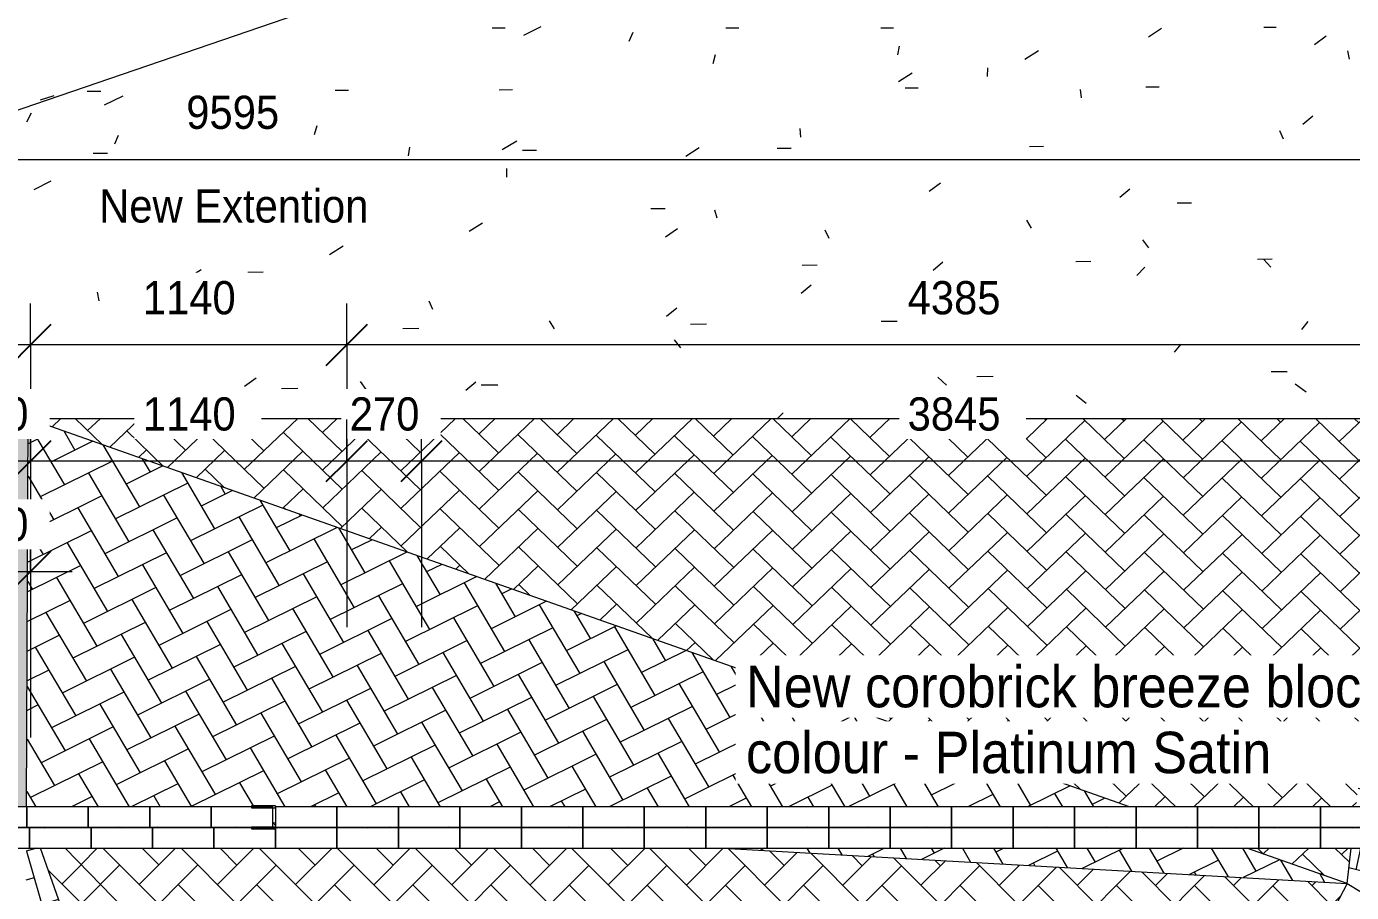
# Model space of a CAD drawing. Header units: millimetres. Extents: x -44657 to 28812, y -28146 to 16565.
# Drawn here: x -5913 to -1128, y 2972 to 6102 of the extents above; entities that cross this region are included whole.
import ezdxf

# ---------------------------------------------------------------- set-up
doc = ezdxf.new("R2010")
doc.units = ezdxf.units.MM
for name, color, linetype, lineweight in [('A-ANNO-DIMS', 211, 'Continuous', 5), ('A-ANNO-DIMS-100', 211, 'Continuous', 5), ('A-FLOR', 192, 'Continuous', 9), ('A-FLOR-PATT', 8, 'Continuous', 9), ('A-GLAZ-CURT', 52, 'Continuous', 5), ('G-ANNO-TEXT', 231, 'Continuous', 5)]:
    doc.layers.add(name, color=color, linetype=linetype, lineweight=lineweight)
doc.styles.add('Arial_3', font='arial.ttf', dxfattribs={"width": 0.9, "height": 120})
doc.styles.add('Arial_5', font='arial.ttf', dxfattribs={"width": 0.9, "height": 150})
doc.dimstyles.new('SVA_-_1_2mm_Arial', dxfattribs={"dimscale": 304.8, "dimtxt": 122.431128, "dimasz": 0.492126, "dimexe": 0.492126, "dimexo": 0.0625, "dimgap": 0.246063, "dimtad": 1, "dimdec": 0, "dimrnd": 5, "dimzin": 0, "dimdsep": 46, "dimtxsty": 'Arial_3', "dimblk1": 'OBLIQUE', "dimblk2": 'OBLIQUE', "dimsah": 1, "dimcen": 0.09, "dimdle": 0.492126, "dimazin": 0, "dimtfac": 1, "dimtdec": 4, "dimtix": 1, "dimtmove": 0, "dimatfit": 3, "dimfxl": 1.968504, "dimfxlon": 1, "dimtvp": 1, "dimtfill": 1, "dimtolj": 1, "dimtzin": 0, "dimarcsym": 2})

# ---------------------------------------------------------------- blocks, each defined once
blk = doc.blocks.new('FP_5-NEW PROPOSED GROUND STOREY PLAN _White Box_')
at = {"layer": 'A-FLOR-PATT', "color": 255, "lineweight": 5}
for p, q in [((-4231.1, 6097.2), (-4184.5, 6097.2)), ((-4054.8, 6101), (-4117.9, 6068.7)), ((-3735.6, 6049), (-3722.2, 6081)), ((-3386.6, 6097.3), (-3340.4, 6097.3)), ((-2827.7, 6097.5), (-2781.7, 6097.5)), ((-1813.9, 6094.2), (-1860.9, 6063.3)), ((-1444.7, 6098.9), (-1399.4, 6099)), ((-2765.9, 5999.5), (-2760.5, 6030.7)), ((-1218.7, 6066.6), (-1260.8, 6036)), ((-3432.5, 5968.4), (-3423.8, 6000)), ((-2258.5, 6014.2), (-2306.9, 5983.1)), ((-1134.8, 5983.4), (-1140.7, 6013.7)), ((-2442.1, 5921.1), (-2441.4, 5951.9)), ((-2713.6, 5933.5), (-2763.3, 5902.3)), ((-5693.2, 5868), (-5643.8, 5868.2)), ((-5565.1, 5850), (-5632.3, 5817.5)), ((-4798.5, 5871.3), (-4749.5, 5871.4)), ((-4206.2, 5873.5), (-4157.5, 5873.7)), ((-2740, 5879.6), (-2691.9, 5879.8)), ((-2102.1, 5844.1), (-2106, 5874.6)), ((-1870.2, 5883.6), (-1822.5, 5883.8)), ((-5912, 5757.7), (-5894.7, 5790)), ((-4932.8, 5822.6), (-4995.1, 5790.5)), ((-4872.1, 5712), (-4862.7, 5743.6)), ((-1267, 5777.4), (-1303.4, 5747.1)), ((-5593.5, 5677.6), (-5580.8, 5709.5)), ((-3116.3, 5702.2), (-3118.3, 5732.9)), ((-1373.6, 5694.4), (-1386.8, 5724.2)), ((-4532.9, 5634), (-4528.2, 5665.2)), ((-4141.3, 5687.4), (-4195.1, 5655.9)), ((-4121.9, 5654.8), (-4071.1, 5655.1)), ((-3483.1, 5663.1), (-3532, 5632)), ((-3202.1, 5661.6), (-3151.7, 5662)), ((-2289.9, 5668.6), (-2239.9, 5669)), ((-5671.7, 5643.5), (-5620.2, 5643.9)), ((-4177.5, 5557.5), (-4177.5, 5588.3)), ((-5824.6, 5543.2), (-5886, 5511.1)), ((-5145.3, 5519.8), (-5201.8, 5488.1)), ((-2612.4, 5535.5), (-2652.8, 5505)), ((-1928.5, 5514.1), (-1964.1, 5483.9)), ((-1756.8, 5464.1), (-1705, 5464.6)), ((-5590.6, 5424.1), (-5537.1, 5424.7)), ((-5285.8, 5409.6), (-5283.8, 5440.7)), ((-4620.6, 5434.1), (-4567.5, 5434.7)), ((-3658.4, 5444.1), (-3605.7, 5444.6)), ((-3418, 5408.6), (-3427.3, 5438.7)), ((-4266.2, 5391.7), (-4314.2, 5360.7)), ((-3561.3, 5371.1), (-3604.4, 5340.4)), ((-3014.1, 5336.1), (-3028, 5365.9)), ((-2283.2, 5372.7), (-2300.4, 5402.2)), ((-1859, 5301.9), (-1880.8, 5331.2)), ((-4768.9, 5307.7), (-4818.3, 5276.6)), ((-5282.2, 5223), (-5332.9, 5191.7)), ((-3111.8, 5239.9), (-3057.2, 5240.6)), ((-2603.5, 5249.9), (-2638.3, 5219.8)), ((-2122.6, 5252.7), (-2068.5, 5253.4)), ((-1873.3, 5231.7), (-1903.2, 5201.9)), ((-1467.5, 5261.1), (-1413.6, 5261.8)), ((-1418.8, 5232.4), (-1445.2, 5261.3)), ((-5113.6, 5213.9), (-5058.1, 5214.7)), ((-5650.6, 5111), (-5656, 5141.5)), ((-3078.7, 5167.5), (-3114.8, 5137.3)), ((-4445.2, 5079.2), (-4458.5, 5109.1)), ((-3564.3, 5084.5), (-3601.8, 5054.2)), ((-2460.7, 5087.7), (-2485.2, 5116.8)), ((-5231, 5039.3), (-5241, 5069.5)), ((-4005.4, 5009.1), (-4023.3, 5038.7)), ((-3514.1, 5026.1), (-3457.1, 5026.9)), ((-2825.6, 5036.5), (-2768.9, 5037.3)), ((-1285.3, 5035.7), (-1308.2, 5006.3)), ((-4553.4, 5010.3), (-4496.1, 5011.2)), ((-3549.5, 4940.3), (-3572.1, 4969.5)), ((-1743.3, 4954.2), (-1767.5, 4924.8)), ((-2589.8, 4805.8), (-2621.6, 4834.4)), ((-2480.7, 4836.9), (-2422, 4837.9)), ((-1417.6, 4854.7), (-1359.4, 4855.7)), ((-5083.6, 4831.4), (-5125.1, 4800.8)), ((-4992.2, 4794), (-4932.5, 4795)), ((-4685.4, 4789.9), (-4706, 4819.2)), ((-4290, 4817.1), (-4326.6, 4786.8)), ((-4270.2, 4806.5), (-4210.8, 4807.5)), ((-1291.7, 4781), (-1331.3, 4809.1)), ((-2086, 4740.1), (-2122.4, 4768.5)), ((-3179.7, 4706.1), (-3199.9, 4685)), ((-2361.2, 4693.5), (-2368.1, 4685))]:
    blk.add_line(p, q, dxfattribs=at)
blk = doc.blocks.new('FP_7-NEW PROPOSED GROUND STOREY PLAN _White Box_')
at = {"layer": 'A-FLOR-PATT', "color": 255, "lineweight": 5}
blk.add_line((-5861.8, 5836.9), (-5812.2, 5852.8), dxfattribs=at)
blk = doc.blocks.new('The BREEZEBLOCK Family1 - The BREEZEBLOCK Family1-1267691-NEW PROPOSED GROUND STOREY PLAN _White Box_')
at = {"layer": 'A-GLAZ-CURT'}
for p, q in [((111, 73), (-111, 73)), ((-111, 73), (-111, 0)), ((111, 0), (111, 73)), ((-111, 0), (111, 0))]:
    blk.add_line(p, q, dxfattribs=at)
blk = doc.blocks.new('System Panel - Glazed-1095954-NEW PROPOSED GROUND STOREY PLAN _White Box_')
at = {"layer": 'A-GLAZ-CURT'}
for p, q in [((43, 3.3), (-43, 3.3)), ((-43, 3.3), (-43, -3.2)), ((43, -3.2), (43, 3.3)), ((-43, -3.2), (43, -3.2))]:
    blk.add_line(p, q, dxfattribs=at)
blk = doc.blocks.new('DIMBLOCK25-NEW PROPOSED GROUND STOREY PLAN _White Box_')
at = {"layer": 'A-ANNO-DIMS-100'}
for p, q in [((-4756.1, 4951), (-4756.1, 5101)), ((-373.6, 4951), (-373.6, 5101)), ((-373.6, 4951), (-4756.1, 4951)), ((-4756.1, 4951), (-4756.1, 4351)), ((-373.6, 4951), (-373.6, 4351))]:
    blk.add_line(p, q, dxfattribs=at)
at = {"layer": 'A-ANNO-DIMS-100', "lineweight": 25}
for p, q in [((-4756.1, 4951), (-4681.1, 5026)), ((-373.6, 4951), (-298.6, 5026)), ((-4756.1, 4951), (-4831.1, 4876)), ((-373.6, 4951), (-448.6, 4876))]:
    blk.add_line(p, q, dxfattribs=at)
at = {"layer": 'A-ANNO-DIMS-100', "color": 0, "insert": (-2730.6, 5181.8), "char_height": 120, "width": 397.807, "attachment_point": 1, "line_spacing_factor": 0.941778, "style": 'Arial_3', "bg_fill": 3, "box_fill_scale": 1.25, "bg_fill_color": 256, "bg_fill_true_color": 13158600, "bg_fill_transparency": 0}
blk.add_mtext('4385', dxfattribs=at)
blk = doc.blocks.new('_Oblique')
at = {"color": 0, "linetype": 'ByBlock', "lineweight": -2}
blk.add_line((-0.5, -0.5), (0.5, 0.5), dxfattribs=at)
blk = doc.blocks.new('DIMBLOCK26-NEW PROPOSED GROUND STOREY PLAN _White Box_')
at = {"layer": 'A-ANNO-DIMS-100'}
for p, q in [((-5898.1, 4951), (-5898.1, 5101)), ((-4756.1, 4951), (-4756.1, 5101)), ((-4756.1, 4951), (-5898.1, 4951)), ((-5898.1, 4951), (-5898.1, 4351)), ((-4756.1, 4951), (-4756.1, 4351))]:
    blk.add_line(p, q, dxfattribs=at)
at = {"layer": 'A-ANNO-DIMS-100', "lineweight": 25}
for p, q in [((-5898.1, 4951), (-5823.1, 5026)), ((-4756.1, 4951), (-4681.1, 5026)), ((-5898.1, 4951), (-5973.1, 4876)), ((-4756.1, 4951), (-4831.1, 4876))]:
    blk.add_line(p, q, dxfattribs=at)
at = {"layer": 'A-ANNO-DIMS-100', "color": 0, "insert": (-5492.8, 5181.8), "char_height": 120, "width": 397.807, "attachment_point": 1, "line_spacing_factor": 0.941778, "style": 'Arial_3', "bg_fill": 3, "box_fill_scale": 1.25, "bg_fill_color": 256, "bg_fill_true_color": 13158600, "bg_fill_transparency": 0}
blk.add_mtext('1140', dxfattribs=at)
blk = doc.blocks.new('DIMBLOCK27-NEW PROPOSED GROUND STOREY PLAN _White Box_')
at = {"layer": 'A-ANNO-DIMS-100'}
for p, q in [((-9966.6, 4951), (-9966.6, 5101)), ((-5898.1, 4951), (-5898.1, 5101)), ((-5898.1, 4951), (-10116.6, 4951)), ((-9966.6, 4951), (-9966.6, 4351)), ((-5898.1, 4951), (-5898.1, 4351))]:
    blk.add_line(p, q, dxfattribs=at)
at = {"layer": 'A-ANNO-DIMS-100', "lineweight": 25}
for p, q in [((-9966.6, 4951), (-9891.6, 5026)), ((-5898.1, 4951), (-5823.1, 5026)), ((-9966.6, 4951), (-10041.6, 4876)), ((-5898.1, 4951), (-5973.1, 4876))]:
    blk.add_line(p, q, dxfattribs=at)
at = {"layer": 'A-ANNO-DIMS-100', "color": 0, "insert": (-8098.1, 5181.8), "char_height": 120, "width": 397.807, "attachment_point": 1, "line_spacing_factor": 0.941778, "style": 'Arial_3', "bg_fill": 3, "box_fill_scale": 1.25, "bg_fill_color": 256, "bg_fill_true_color": 13158600, "bg_fill_transparency": 0}
blk.add_mtext('4070', dxfattribs=at)
blk = doc.blocks.new('DIMBLOCK29-NEW PROPOSED GROUND STOREY PLAN _White Box_')
at = {"layer": 'A-ANNO-DIMS-100'}
for p, q in [((-4486.1, 4531.1), (-4486.1, 4681.1)), ((-643.6, 4531.1), (-643.6, 4681.1)), ((-643.6, 4531.1), (-4486.1, 4531.1)), ((-4486.1, 4531.1), (-4486.1, 3931.1)), ((-643.6, 4531.1), (-643.6, 3931.1))]:
    blk.add_line(p, q, dxfattribs=at)
at = {"layer": 'A-ANNO-DIMS-100', "lineweight": 25}
for p, q in [((-4486.1, 4531.1), (-4411.1, 4606.1)), ((-643.6, 4531.1), (-568.6, 4606.1)), ((-4486.1, 4531.1), (-4561.1, 4456.1)), ((-643.6, 4531.1), (-718.6, 4456.1))]:
    blk.add_line(p, q, dxfattribs=at)
at = {"layer": 'A-ANNO-DIMS-100', "color": 0, "insert": (-2730.6, 4761.8), "char_height": 120, "width": 397.807, "attachment_point": 1, "line_spacing_factor": 0.941778, "style": 'Arial_3', "bg_fill": 3, "box_fill_scale": 1.25, "bg_fill_color": 256, "bg_fill_true_color": 13158600, "bg_fill_transparency": 0}
blk.add_mtext('3845', dxfattribs=at)
blk = doc.blocks.new('DIMBLOCK30-NEW PROPOSED GROUND STOREY PLAN _White Box_')
at = {"layer": 'A-ANNO-DIMS-100'}
for p, q in [((-4756.1, 4531.1), (-4756.1, 4681.1)), ((-4486.1, 4531.1), (-4486.1, 4681.1)), ((-4486.1, 4531.1), (-4756.1, 4531.1)), ((-4756.1, 4531.1), (-4756.1, 3931.1)), ((-4486.1, 4531.1), (-4486.1, 3931.1))]:
    blk.add_line(p, q, dxfattribs=at)
at = {"layer": 'A-ANNO-DIMS-100', "lineweight": 25}
for p, q in [((-4756.1, 4531.1), (-4681.1, 4606.1)), ((-4486.1, 4531.1), (-4411.1, 4606.1)), ((-4756.1, 4531.1), (-4831.1, 4456.1)), ((-4486.1, 4531.1), (-4561.1, 4456.1))]:
    blk.add_line(p, q, dxfattribs=at)
at = {"layer": 'A-ANNO-DIMS-100', "color": 0, "insert": (-4745.4, 4761.8), "char_height": 120, "width": 298.355, "attachment_point": 1, "line_spacing_factor": 0.941778, "style": 'Arial_3', "bg_fill": 3, "box_fill_scale": 1.25, "bg_fill_color": 256, "bg_fill_true_color": 13158600, "bg_fill_transparency": 0}
blk.add_mtext('270', dxfattribs=at)
blk = doc.blocks.new('DIMBLOCK31-NEW PROPOSED GROUND STOREY PLAN _White Box_')
at = {"layer": 'A-ANNO-DIMS-100'}
for p, q in [((-5898.1, 4531.1), (-5898.1, 4681.1)), ((-4756.1, 4531.1), (-4756.1, 4681.1)), ((-4756.1, 4531.1), (-5898.1, 4531.1)), ((-5898.1, 4531.1), (-5898.1, 3931.1)), ((-4756.1, 4531.1), (-4756.1, 3931.1))]:
    blk.add_line(p, q, dxfattribs=at)
at = {"layer": 'A-ANNO-DIMS-100', "lineweight": 25}
for p, q in [((-5898.1, 4531.1), (-5823.1, 4606.1)), ((-4756.1, 4531.1), (-4681.1, 4606.1)), ((-5898.1, 4531.1), (-5973.1, 4456.1)), ((-4756.1, 4531.1), (-4831.1, 4456.1))]:
    blk.add_line(p, q, dxfattribs=at)
at = {"layer": 'A-ANNO-DIMS-100', "color": 0, "insert": (-5492.8, 4761.8), "char_height": 120, "width": 397.807, "attachment_point": 1, "line_spacing_factor": 0.941778, "style": 'Arial_3', "bg_fill": 3, "box_fill_scale": 1.25, "bg_fill_color": 256, "bg_fill_true_color": 13158600, "bg_fill_transparency": 0}
blk.add_mtext('1140', dxfattribs=at)
blk = doc.blocks.new('DIMBLOCK32-NEW PROPOSED GROUND STOREY PLAN _White Box_')
at = {"layer": 'A-ANNO-DIMS-100'}
for p, q in [((-6168.1, 4531.1), (-6168.1, 4681.1)), ((-5898.1, 4531.1), (-5898.1, 4681.1)), ((-5898.1, 4531.1), (-6168.1, 4531.1)), ((-6168.1, 4531.1), (-6168.1, 3931.1)), ((-5898.1, 4531.1), (-5898.1, 3931.1))]:
    blk.add_line(p, q, dxfattribs=at)
at = {"layer": 'A-ANNO-DIMS-100', "lineweight": 25}
for p, q in [((-6168.1, 4531.1), (-6093.1, 4606.1)), ((-5898.1, 4531.1), (-5823.1, 4606.1)), ((-6168.1, 4531.1), (-6243.1, 4456.1)), ((-5898.1, 4531.1), (-5973.1, 4456.1))]:
    blk.add_line(p, q, dxfattribs=at)
at = {"layer": 'A-ANNO-DIMS-100', "color": 0, "insert": (-6157.4, 4761.8), "char_height": 120, "width": 298.355, "attachment_point": 1, "line_spacing_factor": 0.941778, "style": 'Arial_3', "bg_fill": 3, "box_fill_scale": 1.25, "bg_fill_color": 256, "bg_fill_true_color": 13158600, "bg_fill_transparency": 0}
blk.add_mtext('270', dxfattribs=at)
blk = doc.blocks.new('DIMBLOCK110-NEW PROPOSED GROUND STOREY PLAN _White Box_')
at = {"layer": 'A-ANNO-DIMS-100'}
for p, q in [((-6168.1, 4132.3), (-6168.1, 4282.3)), ((-5898.1, 4132.3), (-5898.1, 4282.3)), ((-6168.1, 4132.3), (-5748.1, 4132.3)), ((-6168.1, 4132.3), (-6168.1, 3532.3)), ((-5898.1, 4132.3), (-5898.1, 3532.3))]:
    blk.add_line(p, q, dxfattribs=at)
at = {"layer": 'A-ANNO-DIMS-100', "lineweight": 25}
for p, q in [((-6168.1, 4132.3), (-6093.1, 4207.3)), ((-5898.1, 4132.3), (-5823.1, 4207.3)), ((-6168.1, 4132.3), (-6243.1, 4057.3)), ((-5898.1, 4132.3), (-5973.1, 4057.3))]:
    blk.add_line(p, q, dxfattribs=at)
at = {"layer": 'A-ANNO-DIMS-100', "color": 0, "insert": (-6157.4, 4363), "char_height": 120, "width": 298.355, "attachment_point": 1, "line_spacing_factor": 0.941778, "style": 'Arial_3', "bg_fill": 3, "box_fill_scale": 1.25, "bg_fill_color": 256, "bg_fill_true_color": 13158600, "bg_fill_transparency": 0}
blk.add_mtext('270', dxfattribs=at)
blk = doc.blocks.new('DIMBLOCK112-NEW PROPOSED GROUND STOREY PLAN _White Box_')
at = {"layer": 'A-ANNO-DIMS-100'}
for p, q in [((-9966.6, 5621), (-9966.6, 5771)), ((-373.6, 5621), (-373.6, 5771)), ((-9966.6, 5621), (-223.6, 5621)), ((-9966.6, 5621), (-9966.6, 5021)), ((-373.6, 5621), (-373.6, 5021))]:
    blk.add_line(p, q, dxfattribs=at)
at = {"layer": 'A-ANNO-DIMS-100', "lineweight": 25}
for p, q in [((-9966.6, 5621), (-9891.6, 5696)), ((-373.6, 5621), (-298.6, 5696)), ((-9966.6, 5621), (-10041.6, 5546)), ((-373.6, 5621), (-448.6, 5546))]:
    blk.add_line(p, q, dxfattribs=at)
at = {"layer": 'A-ANNO-DIMS-100', "color": 0, "char_height": 120, "attachment_point": 1, "line_spacing_factor": 0.941778, "style": 'Arial_3', "bg_fill": 3, "box_fill_scale": 1.25, "bg_fill_color": 256, "bg_fill_true_color": 13158600, "bg_fill_transparency": 0}
for s, insert, width in [('9595', (-5335.8, 5851.8), 397.807), ('New Extention', (-5650.4, 5513.4), 1152.736)]:
    blk.add_mtext(s, dxfattribs=dict(at, insert=insert, width=width))

msp = doc.modelspace()

# ---------------------------------------------------------------- hatches: boundary and pattern name
at = {"layer": 'A-FLOR-PATT', "lineweight": 5}
h = msp.add_hatch(dxfattribs=at)
h.set_pattern_fill('FP_12', color=253, style=0, pattern_type=2)
h.set_pattern_definition([(218.97, (14048.8, -4075.76), (-8.99188, -131.53486), [289.478, -96.493]), (312.983, (13973.78, -4136.45), (-8.99225, -131.53435), [290.542, -96.847])])
h.paths.add_polyline_path([(-5931.6, 3282), (-5912.6, 3282), (-5906.1, 4685.3), (-22288.5, 4327.8), (-6001.4, 3282), (-5942.9, 3282)])
h = msp.add_hatch(dxfattribs=at)
h.set_pattern_fill('FP_14', color=253, style=0, pattern_type=2)
h.set_pattern_definition([(206.343, (3445.54, -3599.28), (-38.385, -125.87474), [291.348, -97.116]), (300.441, (3358.51, -3642.37), (-38.38445, -125.87525), [288.047, -96.016])])
h.paths.add_polyline_path([(-1143.7, 3004.9), (-1506, 3132.8), (-3396.2, 3132.8), (-1202.4, 3008.3)])
h.paths.add_polyline_path([(-1936.9, 3205.8), (-1714.9, 3206.5), (-1722.1, 3209), (-4739.8, 3209), (-4666.3, 3205.8), (-1937.2, 3205.8)])
h.paths.add_polyline_path([(-5013.6, 3224.5), (-5013.6, 3278.8), (-5023.6, 3278.8), (-5023.6, 3225.1)])
h.paths.add_polyline_path([(-1936.9, 3282), (-1929, 3282), (-5906.1, 4685.3), (-5911.6, 3282), (-5099.6, 3282), (-5099.6, 3285.3), (-5013.6, 3285.3), (-5013.6, 3282), (-1937.2, 3282)])
h = msp.add_hatch(dxfattribs=at)
h.set_pattern_fill('FP_16', color=253, style=0, pattern_type=2)
h.set_pattern_definition([(223.731, (1348.87, -4440.99), (0.7314, -135.66194), [291.705, -97.235]), (316.046, (1278.605, -4508.205), (0.7294, -135.6614), [295.843, -98.614])])
h.paths.add_polyline_path([(-1143.7, 3004.9), (-1128.9, 3132.8), (-1506, 3132.8), (-1202.4, 3025.7)])
h.paths.add_polyline_path([(-1464.9, 3205.8), (-1120.5, 3205.8), (-1120.1, 3209), (-1722.1, 3209), (-1712.9, 3205.8), (-1481.6, 3205.8)])
h.paths.add_polyline_path([(-1329.4, 3282), (-1111.7, 3282), (-949.6, 4685.3), (-5906.1, 4685.3), (-1925.6, 3282), (-1340.6, 3282)])
h = msp.add_hatch(dxfattribs=at)
h.set_pattern_fill('FP_20', color=253, style=0, pattern_type=2)
h.set_pattern_definition([(166.105, (-69.95, -3004.13), (-116.559, -69.4927), [298.454, -99.485]), (257.92, (-166.52, -2980.24), (-116.5593, -69.4926), [286.493, -95.498])])
h.paths.add_polyline_path([(1032.4, 1687.3), (76.8, 3132.8), (-1128.9, 3132.8), (-1143.7, 3004.9), (896.4, 1769.7)])
h.paths.add_polyline_path([(-250.6, 3205.8), (28.6, 3205.8), (26.4, 3209), (-1120.1, 3209), (-1120.5, 3205.8), (-257.8, 3205.8)])
h.paths.add_polyline_path([(-98.4, 3282), (-21.8, 3282), (-949.6, 4685.3), (-1111.7, 3282), (-109.6, 3282)])
h = msp.add_hatch(dxfattribs=at)
h.set_pattern_fill('FP_2', color=253, style=0, pattern_type=2)
h.set_pattern_definition([(196.116, (-4229.46, 173.47), (-68.3152, -123.8242), [299.945, -99.982]), (286.105, (-4325.515, 145.72), (-68.3145, -123.8238), [299.984, -99.995])])
h.paths.add_polyline_path([(-4756.1, -4.7), (-5862.3, 3132.8), (-5914.3, 3132.8), (-5938.1, 1031.3), (-5898.1, 1031.3), (-5898.1, 996.3), (-5812.6, 921.3)])
h.paths.add_polyline_path([(-5912.7, 3205.8), (-5888.1, 3205.8), (-5889.2, 3209), (-5913.4, 3209), (-5913, 3205.8)])
h = msp.add_hatch(dxfattribs=at)
h.set_pattern_fill('FP_21', color=253, style=0, pattern_type=2)
h.set_pattern_definition([(225.027, (-12070.28, 247.145), (0.0009, -141.4193), [299.783, -99.928]), (314.959, (-12140.9, 176.45), (-0.0008, -141.42), [299.856, -99.952])])
h.paths.add_polyline_path([(-4756.1, -4.7), (-2708.6, -4.7), (-5773.2, 3132.8), (-5862.3, 3132.8), (-5121.4, 1031.3)])
h.paths.add_polyline_path([(-5880.4, 3205.8), (-5844.5, 3205.8), (-5847.7, 3209), (-5889.2, 3209), (-5888.1, 3205.8), (-5881.6, 3205.8)])
h = msp.add_hatch(dxfattribs=at)
h.set_pattern_fill('FP_22', color=253, style=0, pattern_type=2)
h.set_pattern_definition([(225.019, (-12069.25, 251.37), (0.0002, -141.3987), [299.527, -99.842]), (314.919, (-12139.83, 180.75), (0.0009, -141.3989), [299.855, -99.952])])
h.paths.add_polyline_path([(-2708.6, -4.7), (-1143.7, 3004.9), (-3406.7, 3132.8), (-5773.2, 3132.8), (-3938.6, 1254.6)])
h.paths.add_polyline_path([(-4760.4, 3205.8), (-4701.9, 3206.8), (-4760.4, 3209), (-5013.6, 3209), (-5013.6, 3205.8), (-4771.3, 3205.8)])
h.paths.add_polyline_path([(-5145.9, 3205.8), (-5099.6, 3205.8), (-5099.6, 3209), (-5847.7, 3209), (-5844.5, 3205.8), (-5155.9, 3205.8)])
h.paths.add_polyline_path([(-5013.6, 3209), (-5013.6, 3224.5), (-5023.6, 3225.1), (-5023.6, 3209)])

# ---------------------------------------------------------------- linework, layer by layer
at = {"layer": 'A-FLOR', "color": 254}
for p, q in [((5790.1, 9815.2), (-9201.8, 4685.3)), ((-29039.6, 4685.3), (9082.9, 4685.3)), ((-22288.5, 4327.8), (-5906.1, 4685.3)), ((-5912.6, 3282), (-5906.1, 4685.3)), ((-1929, 3282), (-5906.1, 4685.3)), ((-5888.1, 3205.8), (-5889.2, 3209)), ((-5844.5, 3205.8), (-5847.7, 3209)), ((-5023.6, 3225.1), (-5013.6, 3224.5)), ((-4739.8, 3209), (-4682.6, 3205.8)), ((-1712.9, 3205.8), (-1722.1, 3209)), ((-4756.1, -4.7), (-5862.3, 3132.8)), ((-2708.6, -4.7), (-5773.2, 3132.8)), ((-3396.2, 3132.8), (-1143.7, 3004.9)), ((-1143.7, 3004.9), (-1506, 3132.8)), ((-1143.7, 3004.9), (-1128.9, 3132.8)), ((-1143.7, 3004.9), (-2708.6, -4.7)), ((-1143.7, 3004.9), (1032.4, 1687.3))]:
    msp.add_line(p, q, dxfattribs=at)

# ---------------------------------------------------------------- block references
for name in ['FP_7-NEW PROPOSED GROUND STOREY PLAN _White Box_', 'FP_5-NEW PROPOSED GROUND STOREY PLAN _White Box_']:
    msp.add_blockref(name, (0, 0), dxfattribs=at)
at = {"layer": 'A-GLAZ-CURT', "rotation": 180}
for name, p in [('The BREEZEBLOCK Family1 - The BREEZEBLOCK Family1-1267691-NEW PROPOSED GROUND STOREY PLAN _White Box_', (-6022.6, 3282)), ('The BREEZEBLOCK Family1 - The BREEZEBLOCK Family1-1267691-NEW PROPOSED GROUND STOREY PLAN _White Box_', (-5800.6, 3282)), ('The BREEZEBLOCK Family1 - The BREEZEBLOCK Family1-1267691-NEW PROPOSED GROUND STOREY PLAN _White Box_', (-5578.6, 3282)), ('The BREEZEBLOCK Family1 - The BREEZEBLOCK Family1-1267691-NEW PROPOSED GROUND STOREY PLAN _White Box_', (-5356.6, 3282)), ('The BREEZEBLOCK Family1 - The BREEZEBLOCK Family1-1267691-NEW PROPOSED GROUND STOREY PLAN _White Box_', (-5134.6, 3282)), ('System Panel - Glazed-1095954-NEW PROPOSED GROUND STOREY PLAN _White Box_', (-5056.6, 3282)), ('The BREEZEBLOCK Family1 - The BREEZEBLOCK Family1-1267691-NEW PROPOSED GROUND STOREY PLAN _White Box_', (-4902.6, 3282)), ('The BREEZEBLOCK Family1 - The BREEZEBLOCK Family1-1267691-NEW PROPOSED GROUND STOREY PLAN _White Box_', (-4680.6, 3282)), ('The BREEZEBLOCK Family1 - The BREEZEBLOCK Family1-1267691-NEW PROPOSED GROUND STOREY PLAN _White Box_', (-4458.6, 3282)), ('The BREEZEBLOCK Family1 - The BREEZEBLOCK Family1-1267691-NEW PROPOSED GROUND STOREY PLAN _White Box_', (-4236.6, 3282)), ('The BREEZEBLOCK Family1 - The BREEZEBLOCK Family1-1267691-NEW PROPOSED GROUND STOREY PLAN _White Box_', (-4014.6, 3282)), ('The BREEZEBLOCK Family1 - The BREEZEBLOCK Family1-1267691-NEW PROPOSED GROUND STOREY PLAN _White Box_', (-3792.6, 3282)), ('The BREEZEBLOCK Family1 - The BREEZEBLOCK Family1-1267691-NEW PROPOSED GROUND STOREY PLAN _White Box_', (-3570.6, 3282)), ('The BREEZEBLOCK Family1 - The BREEZEBLOCK Family1-1267691-NEW PROPOSED GROUND STOREY PLAN _White Box_', (-3348.6, 3282)), ('The BREEZEBLOCK Family1 - The BREEZEBLOCK Family1-1267691-NEW PROPOSED GROUND STOREY PLAN _White Box_', (-3126.6, 3282)), ('The BREEZEBLOCK Family1 - The BREEZEBLOCK Family1-1267691-NEW PROPOSED GROUND STOREY PLAN _White Box_', (-2904.6, 3282)), ('The BREEZEBLOCK Family1 - The BREEZEBLOCK Family1-1267691-NEW PROPOSED GROUND STOREY PLAN _White Box_', (-2682.6, 3282)), ('The BREEZEBLOCK Family1 - The BREEZEBLOCK Family1-1267691-NEW PROPOSED GROUND STOREY PLAN _White Box_', (-2460.6, 3282)), ('The BREEZEBLOCK Family1 - The BREEZEBLOCK Family1-1267691-NEW PROPOSED GROUND STOREY PLAN _White Box_', (-2238.6, 3282)), ('The BREEZEBLOCK Family1 - The BREEZEBLOCK Family1-1267691-NEW PROPOSED GROUND STOREY PLAN _White Box_', (-2016.6, 3282)), ('The BREEZEBLOCK Family1 - The BREEZEBLOCK Family1-1267691-NEW PROPOSED GROUND STOREY PLAN _White Box_', (-1794.6, 3282)), ('The BREEZEBLOCK Family1 - The BREEZEBLOCK Family1-1267691-NEW PROPOSED GROUND STOREY PLAN _White Box_', (-1572.6, 3282)), ('The BREEZEBLOCK Family1 - The BREEZEBLOCK Family1-1267691-NEW PROPOSED GROUND STOREY PLAN _White Box_', (-1350.6, 3282)), ('The BREEZEBLOCK Family1 - The BREEZEBLOCK Family1-1267691-NEW PROPOSED GROUND STOREY PLAN _White Box_', (-1128.6, 3282)), ('System Panel - Glazed-1095954-NEW PROPOSED GROUND STOREY PLAN _White Box_', (-5056.6, 3205.8)), ('The BREEZEBLOCK Family1 - The BREEZEBLOCK Family1-1267691-NEW PROPOSED GROUND STOREY PLAN _White Box_', (-6012.6, 3205.8)), ('The BREEZEBLOCK Family1 - The BREEZEBLOCK Family1-1267691-NEW PROPOSED GROUND STOREY PLAN _White Box_', (-5790.6, 3205.8)), ('The BREEZEBLOCK Family1 - The BREEZEBLOCK Family1-1267691-NEW PROPOSED GROUND STOREY PLAN _White Box_', (-5568.6, 3205.8)), ('The BREEZEBLOCK Family1 - The BREEZEBLOCK Family1-1267691-NEW PROPOSED GROUND STOREY PLAN _White Box_', (-5346.6, 3205.8)), ('The BREEZEBLOCK Family1 - The BREEZEBLOCK Family1-1267691-NEW PROPOSED GROUND STOREY PLAN _White Box_', (-5124.6, 3205.8)), ('The BREEZEBLOCK Family1 - The BREEZEBLOCK Family1-1267691-NEW PROPOSED GROUND STOREY PLAN _White Box_', (-4902.6, 3205.8)), ('The BREEZEBLOCK Family1 - The BREEZEBLOCK Family1-1267691-NEW PROPOSED GROUND STOREY PLAN _White Box_', (-4680.6, 3205.8)), ('The BREEZEBLOCK Family1 - The BREEZEBLOCK Family1-1267691-NEW PROPOSED GROUND STOREY PLAN _White Box_', (-4458.6, 3205.8)), ('The BREEZEBLOCK Family1 - The BREEZEBLOCK Family1-1267691-NEW PROPOSED GROUND STOREY PLAN _White Box_', (-4236.6, 3205.8)), ('The BREEZEBLOCK Family1 - The BREEZEBLOCK Family1-1267691-NEW PROPOSED GROUND STOREY PLAN _White Box_', (-4014.6, 3205.8)), ('The BREEZEBLOCK Family1 - The BREEZEBLOCK Family1-1267691-NEW PROPOSED GROUND STOREY PLAN _White Box_', (-3792.6, 3205.8)), ('The BREEZEBLOCK Family1 - The BREEZEBLOCK Family1-1267691-NEW PROPOSED GROUND STOREY PLAN _White Box_', (-3570.6, 3205.8)), ('The BREEZEBLOCK Family1 - The BREEZEBLOCK Family1-1267691-NEW PROPOSED GROUND STOREY PLAN _White Box_', (-3348.6, 3205.8)), ('The BREEZEBLOCK Family1 - The BREEZEBLOCK Family1-1267691-NEW PROPOSED GROUND STOREY PLAN _White Box_', (-3126.6, 3205.8)), ('The BREEZEBLOCK Family1 - The BREEZEBLOCK Family1-1267691-NEW PROPOSED GROUND STOREY PLAN _White Box_', (-2904.6, 3205.8)), ('The BREEZEBLOCK Family1 - The BREEZEBLOCK Family1-1267691-NEW PROPOSED GROUND STOREY PLAN _White Box_', (-2682.6, 3205.8)), ('The BREEZEBLOCK Family1 - The BREEZEBLOCK Family1-1267691-NEW PROPOSED GROUND STOREY PLAN _White Box_', (-2460.6, 3205.8)), ('The BREEZEBLOCK Family1 - The BREEZEBLOCK Family1-1267691-NEW PROPOSED GROUND STOREY PLAN _White Box_', (-2238.6, 3205.8)), ('The BREEZEBLOCK Family1 - The BREEZEBLOCK Family1-1267691-NEW PROPOSED GROUND STOREY PLAN _White Box_', (-2016.6, 3205.8)), ('The BREEZEBLOCK Family1 - The BREEZEBLOCK Family1-1267691-NEW PROPOSED GROUND STOREY PLAN _White Box_', (-1794.6, 3205.8)), ('The BREEZEBLOCK Family1 - The BREEZEBLOCK Family1-1267691-NEW PROPOSED GROUND STOREY PLAN _White Box_', (-1572.6, 3205.8)), ('The BREEZEBLOCK Family1 - The BREEZEBLOCK Family1-1267691-NEW PROPOSED GROUND STOREY PLAN _White Box_', (-1350.6, 3205.8)), ('The BREEZEBLOCK Family1 - The BREEZEBLOCK Family1-1267691-NEW PROPOSED GROUND STOREY PLAN _White Box_', (-1128.6, 3205.8))]:
    msp.add_blockref(name, p, dxfattribs=at)

# ---------------------------------------------------------------- next in the draw order: texts
at = {"layer": 'G-ANNO-TEXT', "color": 7, "insert": (-3314.3, 3791.6), "char_height": 150, "width": 2907.721, "attachment_point": 1, "style": 'Arial_5', "bg_fill": 3, "box_fill_scale": 1.25, "bg_fill_color": 256, "bg_fill_true_color": 13158600, "bg_fill_transparency": 0}
msp.add_mtext('New corobrick breeze block, ', dxfattribs=at)

# ---------------------------------------------------------------- next in the draw order: dimensions: what is measured, and where the dimension line sits
at = {"layer": 'A-ANNO-DIMS'}
dim = msp.add_linear_dim(base=(-4756.0623544, 4950.9749291), p1=(-373.5623544, 4350.9749291), p2=(-4756.0623544, 4350.9749291), dimstyle='SVA_-_1_2mm_Arial', override={"dimpost": '<>', "dimfxl": 4382.5}, dxfattribs=at)
dim.commit()
dim.dimension.update_dxf_attribs({"geometry": 'DIMBLOCK25-NEW PROPOSED GROUND STOREY PLAN _White Box_', "text_midpoint": (-2564.8123544, 5087.2846157)})

# ---------------------------------------------------------------- next in the draw order: texts
at = {"layer": 'G-ANNO-TEXT', "color": 7, "insert": (-3314.3, 3553.5), "char_height": 150, "width": 2308.86, "attachment_point": 1, "style": 'Arial_5', "bg_fill": 3, "box_fill_scale": 1.25, "bg_fill_color": 256, "bg_fill_true_color": 13158600, "bg_fill_transparency": 0}
msp.add_mtext('colour - Platinum Satin', dxfattribs=at)

# ---------------------------------------------------------------- next in the draw order: dimensions: what is measured, and where the dimension line sits
at = {"layer": 'A-ANNO-DIMS'}
for base, p1, p2, override, picture, middle in [((-5898.1, 4951), (-4756.1, 4351), (-5898.1, 4351), {"dimpost": '<>', "dimfxl": 1142}, 'DIMBLOCK26-NEW PROPOSED GROUND STOREY PLAN _White Box_', (-5327.1, 5087.2)), ((-4486.0623544, 4531.0536759), (-643.5623544, 3931.0536759), (-4486.0623544, 3931.0536759), {"dimpost": '<>', "dimfxl": 3842.5}, 'DIMBLOCK29-NEW PROPOSED GROUND STOREY PLAN _White Box_', (-2564.8123544, 4667.3633625))]:
    dim = msp.add_linear_dim(base=base, p1=p1, p2=p2, dimstyle='SVA_-_1_2mm_Arial', override=override, dxfattribs=at)
    dim.commit()
    dim.dimension.update_dxf_attribs({"geometry": picture, "text_midpoint": middle})

# ---------------------------------------------------------------- next in the draw order: dimensions: what is measured, and where the dimension line sits
for base, p1, p2, override, picture, middle in [((-9966.5623544, 4950.9749291), (-5898.0623544, 4350.9749291), (-9966.5623544, 4350.9749291), {"dimpost": '<>', "dimfxl": 4068.5}, 'DIMBLOCK27-NEW PROPOSED GROUND STOREY PLAN _White Box_', (-7932.3123544, 5087.243688)), ((-4756.1, 4531.1), (-4486.1, 3931.1), (-4756.1, 3931.1), {"dimpost": '<>', "dimfxl": 270}, 'DIMBLOCK30-NEW PROPOSED GROUND STOREY PLAN _White Box_', (-4621.1, 4667.3))]:
    dim = msp.add_linear_dim(base=base, p1=p1, p2=p2, dimstyle='SVA_-_1_2mm_Arial', override=override, dxfattribs=at)
    dim.commit()
    dim.dimension.update_dxf_attribs({"geometry": picture, "text_midpoint": middle})

# ---------------------------------------------------------------- next in the draw order: dimensions: what is measured, and where the dimension line sits
dim = msp.add_linear_dim(base=(-373.6, 5621), p1=(-9966.6, 5021), p2=(-373.6, 5021), text='<>\\XNew Extention', dimstyle='SVA_-_1_2mm_Arial', override={"dimpost": '<>', "dimfxl": 9593}, dxfattribs=at)
dim.commit()
dim.dimension.update_dxf_attribs({"geometry": 'DIMBLOCK112-NEW PROPOSED GROUND STOREY PLAN _White Box_', "text_midpoint": (-5170.1, 5621)})
dim = msp.add_linear_dim(base=(-5898.1, 4531.1), p1=(-4756.1, 3931.1), p2=(-5898.1, 3931.1), dimstyle='SVA_-_1_2mm_Arial', override={"dimpost": '<>', "dimfxl": 1142}, dxfattribs=at)
dim.commit()
dim.dimension.update_dxf_attribs({"geometry": 'DIMBLOCK31-NEW PROPOSED GROUND STOREY PLAN _White Box_', "text_midpoint": (-5327.1, 4667.3)})

# ---------------------------------------------------------------- next in the draw order: dimensions: what is measured, and where the dimension line sits
dim = msp.add_linear_dim(base=(-6168.1, 4531.1), p1=(-5898.1, 3931.1), p2=(-6168.1, 3931.1), dimstyle='SVA_-_1_2mm_Arial', override={"dimpost": '<>', "dimfxl": 270}, dxfattribs=at)
dim.commit()
dim.dimension.update_dxf_attribs({"geometry": 'DIMBLOCK32-NEW PROPOSED GROUND STOREY PLAN _White Box_', "text_midpoint": (-6033.1, 4667.3)})

# ---------------------------------------------------------------- next in the draw order: dimensions: what is measured, and where the dimension line sits
dim = msp.add_linear_dim(base=(-5898.1, 4132.3), p1=(-6168.1, 3532.3), p2=(-5898.1, 3532.3), dimstyle='SVA_-_1_2mm_Arial', override={"dimpost": '<>', "dimfxl": 270}, dxfattribs=at)
dim.commit()
dim.dimension.update_dxf_attribs({"geometry": 'DIMBLOCK110-NEW PROPOSED GROUND STOREY PLAN _White Box_', "text_midpoint": (-6033.1, 4268.5)})

doc.saveas('drawing.dxf')
